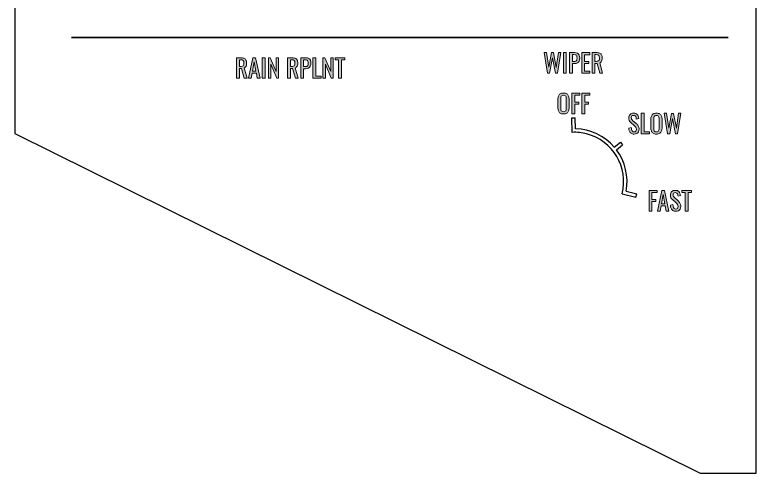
# Model space of a CAD drawing. Header units: inches. Extents: x 145 to 467, y 0 to 792.
# Drawn here: x 145.1 to 466.9, y -0.1 to 198.9 of the extents above; entities that cross this region are included whole.
import ezdxf

# ---------------------------------------------------------------- set-up
doc = ezdxf.new("R2010")
doc.units = ezdxf.units.IN
doc.header["$MEASUREMENT"] = 0
doc.layers.add('EVAC_Holes v5_0', color=7, linetype='Continuous')

# ---------------------------------------------------------------- blocks, each defined once
blk = doc.blocks.new('block 2')
at = {"layer": 'EVAC_Holes v5_0', "color": 7, "lineweight": 25}
blk.add_lwpolyline([(466.86, -0.08), (466.86, 792.08)], dxfattribs=at)
blk = doc.blocks.new('block 3')
at = {"layer": 'EVAC_Holes v5_0', "color": 7, "lineweight": 25}
blk.add_lwpolyline([(442.53, -0.08), (466.86, -0.08)], dxfattribs=at)
blk = doc.blocks.new('block 6')
at = {"layer": 'EVAC_Holes v5_0', "color": 7, "lineweight": 25}
blk.add_lwpolyline([(145.14, 147.4), (442.53, -0.08)], dxfattribs=at)
blk = doc.blocks.new('block 52')
at = {"layer": 'EVAC_Holes v5_0', "color": 7, "lineweight": 25}
blk.add_lwpolyline([(145.14, 792.08), (145.14, 147.4)], dxfattribs=at)
blk = doc.blocks.new('block 138')
at = {"layer": 'EVAC_Holes v5_0'}
h = blk.add_hatch(color=7, dxfattribs=at)
h.dxf.hatch_style = 2
edge = h.paths.add_edge_path()
edge.add_spline(control_points=[(383.25, 161), (382.65, 161), (382.17, 161.11), (381.81, 161.35), (381.45, 161.58), (381.19, 161.92), (381.04, 162.35), (380.88, 162.79), (380.81, 163.3), (380.81, 163.89), (380.81, 163.89), (380.81, 167.27), (380.81, 167.27), (380.81, 167.85), (380.88, 168.36), (381.04, 168.78), (381.2, 169.2), (381.46, 169.52), (381.81, 169.75), (382.17, 169.97), (382.65, 170.08), (383.25, 170.08), (383.85, 170.08), (384.33, 169.97), (384.68, 169.74), (385.03, 169.51), (385.28, 169.19), (385.44, 168.77), (385.6, 168.35), (385.68, 167.85), (385.68, 167.27), (385.68, 167.27), (385.68, 163.88), (385.68, 163.88), (385.68, 163.3), (385.6, 162.79), (385.44, 162.36), (385.28, 161.93), (385.03, 161.59), (384.68, 161.35), (384.33, 161.11), (383.85, 161), (383.25, 161)], knot_values=[0, 0, 0, 0, 1, 1, 1, 2, 2, 2, 3, 3, 3, 4, 4, 4, 5, 5, 5, 6, 6, 6, 7, 7, 7, 8, 8, 8, 9, 9, 9, 10, 10, 10, 11, 11, 11, 12, 12, 12, 13, 13, 13, 14, 14, 14, 14], degree=3, periodic=0)
edge = h.paths.add_edge_path()
edge.add_spline(control_points=[(383.25, 161.97), (383.58, 161.97), (383.83, 162.04), (384, 162.18), (384.16, 162.31), (384.28, 162.5), (384.34, 162.75), (384.4, 163), (384.42, 163.28), (384.42, 163.61), (384.42, 163.61), (384.42, 167.52), (384.42, 167.52), (384.42, 167.85), (384.4, 168.13), (384.34, 168.37), (384.28, 168.61), (384.16, 168.79), (384, 168.92), (383.83, 169.05), (383.58, 169.11), (383.25, 169.11), (382.92, 169.11), (382.67, 169.05), (382.49, 168.92), (382.32, 168.79), (382.21, 168.61), (382.15, 168.37), (382.09, 168.13), (382.06, 167.85), (382.06, 167.52), (382.06, 167.52), (382.06, 163.61), (382.06, 163.61), (382.06, 163.28), (382.09, 163), (382.15, 162.75), (382.21, 162.5), (382.32, 162.31), (382.49, 162.18), (382.67, 162.04), (382.92, 161.97), (383.25, 161.97)], knot_values=[0, 0, 0, 0, 1, 1, 1, 2, 2, 2, 3, 3, 3, 4, 4, 4, 5, 5, 5, 6, 6, 6, 7, 7, 7, 8, 8, 8, 9, 9, 9, 10, 10, 10, 11, 11, 11, 12, 12, 12, 13, 13, 13, 14, 14, 14, 14], degree=3, periodic=0)
h = blk.add_hatch(color=7, dxfattribs=at)
h.dxf.hatch_style = 2
h.paths.add_polyline_path([(386.9, 161.09), (386.9, 170), (390.34, 170), (390.34, 169.11), (388.14, 169.11), (388.14, 166.14), (389.85, 166.14), (389.85, 165.26), (388.14, 165.26), (388.14, 161.09)])
h = blk.add_hatch(color=7, dxfattribs=at)
h.dxf.hatch_style = 2
h.paths.add_polyline_path([(391.2, 161.09), (391.2, 170), (394.64, 170), (394.64, 169.11), (392.44, 169.11), (392.44, 166.14), (394.15, 166.14), (394.15, 165.26), (392.44, 165.26), (392.44, 161.09)])
at = {"layer": 'EVAC_Holes v5_0', "lineweight": 0}
for points in [[(386.9, 161.09), (386.9, 170), (390.34, 170), (390.34, 169.11), (388.14, 169.11), (388.14, 166.14), (389.85, 166.14), (389.85, 165.26), (388.14, 165.26), (388.14, 161.09), (386.9, 161.09)], [(391.2, 161.09), (391.2, 170), (394.64, 170), (394.64, 169.11), (392.44, 169.11), (392.44, 166.14), (394.15, 166.14), (394.15, 165.26), (392.44, 165.26), (392.44, 161.09), (391.2, 161.09)]]:
    blk.add_lwpolyline(points, dxfattribs=at)
for points in [[(383.25, 161), (382.65, 161), (382.17, 161.11), (381.81, 161.35), (381.45, 161.58), (381.19, 161.92), (381.04, 162.35), (380.88, 162.79), (380.81, 163.3), (380.81, 163.89), (380.81, 163.89), (380.81, 167.27), (380.81, 167.27), (380.81, 167.85), (380.88, 168.36), (381.04, 168.78), (381.2, 169.2), (381.46, 169.52), (381.81, 169.75), (382.17, 169.97), (382.65, 170.08), (383.25, 170.08), (383.85, 170.08), (384.33, 169.97), (384.68, 169.74), (385.03, 169.51), (385.28, 169.19), (385.44, 168.77), (385.6, 168.35), (385.68, 167.85), (385.68, 167.27), (385.68, 167.27), (385.68, 163.88), (385.68, 163.88), (385.68, 163.3), (385.6, 162.79), (385.44, 162.36), (385.28, 161.93), (385.03, 161.59), (384.68, 161.35), (384.33, 161.11), (383.85, 161), (383.25, 161)], [(383.25, 161.97), (383.58, 161.97), (383.83, 162.04), (384, 162.18), (384.16, 162.31), (384.28, 162.5), (384.34, 162.75), (384.4, 163), (384.42, 163.28), (384.42, 163.61), (384.42, 163.61), (384.42, 167.52), (384.42, 167.52), (384.42, 167.85), (384.4, 168.13), (384.34, 168.37), (384.28, 168.61), (384.16, 168.79), (384, 168.92), (383.83, 169.05), (383.58, 169.11), (383.25, 169.11), (382.92, 169.11), (382.67, 169.05), (382.49, 168.92), (382.32, 168.79), (382.21, 168.61), (382.15, 168.37), (382.09, 168.13), (382.06, 167.85), (382.06, 167.52), (382.06, 167.52), (382.06, 163.61), (382.06, 163.61), (382.06, 163.28), (382.09, 163), (382.15, 162.75), (382.21, 162.5), (382.32, 162.31), (382.49, 162.18), (382.67, 162.04), (382.92, 161.97), (383.25, 161.97)]]:
    blk.add_open_spline(points, degree=3, knots=[0, 0, 0, 0, 1, 1, 1, 2, 2, 2, 3, 3, 3, 4, 4, 4, 5, 5, 5, 6, 6, 6, 7, 7, 7, 8, 8, 8, 9, 9, 9, 10, 10, 10, 11, 11, 11, 12, 12, 12, 13, 13, 13, 14, 14, 14, 14], dxfattribs=at)
blk = doc.blocks.new('block 139')
at = {"layer": 'EVAC_Holes v5_0'}
h = blk.add_hatch(color=7, dxfattribs=at)
h.dxf.hatch_style = 2
h.paths.add_polyline_path([(376.28, 173.59), (374.83, 182.5), (375.87, 182.5), (376.82, 176.1), (378.02, 182.47), (378.9, 182.47), (380.11, 176.07), (381.05, 182.5), (382.06, 182.5), (380.63, 173.59), (379.73, 173.59), (378.48, 180.19), (377.23, 173.59)])
h = blk.add_hatch(color=7, dxfattribs=at)
h.dxf.hatch_style = 2
h.paths.add_polyline_path([(383.21, 173.59), (383.21, 182.5), (384.44, 182.5), (384.44, 173.59)])
h = blk.add_hatch(color=7, dxfattribs=at)
h.dxf.hatch_style = 2
edge = h.paths.add_edge_path()
edge.add_spline(control_points=[(385.88, 173.59), (385.88, 173.59), (385.88, 182.5), (385.88, 182.5), (385.88, 182.5), (388.09, 182.5), (388.09, 182.5), (388.62, 182.5), (389.05, 182.41), (389.37, 182.21), (389.69, 182.02), (389.92, 181.74), (390.07, 181.37), (390.21, 181), (390.29, 180.56), (390.29, 180.04), (390.29, 179.57), (390.2, 179.16), (390.04, 178.82), (389.87, 178.47), (389.63, 178.21), (389.31, 178.02), (388.99, 177.83), (388.58, 177.74), (388.1, 177.74), (388.1, 177.74), (387.12, 177.74), (387.12, 177.74), (387.12, 177.74), (387.12, 173.59), (387.12, 173.59), (387.12, 173.59), (385.88, 173.59), (385.88, 173.59)], knot_values=[0, 0, 0, 0, 1, 1, 1, 2, 2, 2, 3, 3, 3, 4, 4, 4, 5, 5, 5, 6, 6, 6, 7, 7, 7, 8, 8, 8, 9, 9, 9, 10, 10, 10, 11, 11, 11, 11], degree=3, periodic=0)
edge = h.paths.add_edge_path()
edge.add_spline(control_points=[(387.12, 178.63), (387.12, 178.63), (387.69, 178.63), (387.69, 178.63), (388.05, 178.63), (388.33, 178.67), (388.54, 178.75), (388.74, 178.83), (388.89, 178.98), (388.98, 179.18), (389.07, 179.38), (389.11, 179.66), (389.11, 180.03), (389.11, 180.46), (389.08, 180.78), (389.02, 181.01), (388.95, 181.24), (388.82, 181.39), (388.63, 181.48), (388.43, 181.57), (388.12, 181.61), (387.7, 181.61), (387.7, 181.61), (387.12, 181.61), (387.12, 181.61), (387.12, 181.61), (387.12, 178.63), (387.12, 178.63)], knot_values=[0, 0, 0, 0, 1, 1, 1, 2, 2, 2, 3, 3, 3, 4, 4, 4, 5, 5, 5, 6, 6, 6, 7, 7, 7, 8, 8, 8, 9, 9, 9, 9], degree=3, periodic=0)
h = blk.add_hatch(color=7, dxfattribs=at)
h.dxf.hatch_style = 2
h.paths.add_polyline_path([(391.16, 173.59), (391.16, 182.5), (394.61, 182.5), (394.61, 181.58), (392.4, 181.58), (392.4, 178.63), (394.19, 178.63), (394.19, 177.75), (392.4, 177.75), (392.4, 174.49), (394.63, 174.49), (394.63, 173.59)])
h = blk.add_hatch(color=7, dxfattribs=at)
h.dxf.hatch_style = 2
edge = h.paths.add_edge_path()
edge.add_spline(control_points=[(395.63, 173.59), (395.63, 173.59), (395.63, 182.5), (395.63, 182.5), (395.63, 182.5), (397.43, 182.5), (397.43, 182.5), (398.02, 182.5), (398.51, 182.43), (398.9, 182.27), (399.29, 182.11), (399.58, 181.86), (399.76, 181.51), (399.95, 181.16), (400.04, 180.7), (400.04, 180.14), (400.04, 179.79), (400.01, 179.48), (399.93, 179.2), (399.86, 178.92), (399.74, 178.68), (399.58, 178.48), (399.42, 178.29), (399.21, 178.15), (398.94, 178.06), (398.94, 178.06), (400.21, 173.59), (400.21, 173.59), (400.21, 173.59), (399.01, 173.59), (399.01, 173.59), (399.01, 173.59), (397.84, 177.77), (397.84, 177.77), (397.84, 177.77), (396.88, 177.77), (396.88, 177.77), (396.88, 177.77), (396.88, 173.59), (396.88, 173.59), (396.88, 173.59), (395.63, 173.59), (395.63, 173.59)], knot_values=[0, 0, 0, 0, 1, 1, 1, 2, 2, 2, 3, 3, 3, 4, 4, 4, 5, 5, 5, 6, 6, 6, 7, 7, 7, 8, 8, 8, 9, 9, 9, 10, 10, 10, 11, 11, 11, 12, 12, 12, 13, 13, 13, 14, 14, 14, 14], degree=3, periodic=0)
edge = h.paths.add_edge_path()
edge.add_spline(control_points=[(396.88, 178.67), (396.88, 178.67), (397.35, 178.67), (397.35, 178.67), (397.7, 178.67), (397.99, 178.71), (398.21, 178.8), (398.43, 178.89), (398.59, 179.04), (398.69, 179.25), (398.79, 179.46), (398.84, 179.76), (398.84, 180.14), (398.84, 180.66), (398.75, 181.04), (398.56, 181.27), (398.37, 181.5), (397.99, 181.61), (397.43, 181.61), (397.43, 181.61), (396.88, 181.61), (396.88, 181.61), (396.88, 181.61), (396.88, 178.67), (396.88, 178.67)], knot_values=[0, 0, 0, 0, 1, 1, 1, 2, 2, 2, 3, 3, 3, 4, 4, 4, 5, 5, 5, 6, 6, 6, 7, 7, 7, 8, 8, 8, 8], degree=3, periodic=0)
at = {"layer": 'EVAC_Holes v5_0', "lineweight": 0}
for points in [[(376.28, 173.59), (374.83, 182.5), (375.87, 182.5), (376.82, 176.1), (378.02, 182.47), (378.9, 182.47), (380.11, 176.07), (381.05, 182.5), (382.06, 182.5), (380.63, 173.59), (379.73, 173.59), (378.48, 180.19), (377.23, 173.59), (376.28, 173.59)], [(383.21, 173.59), (383.21, 182.5), (384.44, 182.5), (384.44, 173.59), (383.21, 173.59)], [(391.16, 173.59), (391.16, 182.5), (394.61, 182.5), (394.61, 181.58), (392.4, 181.58), (392.4, 178.63), (394.19, 178.63), (394.19, 177.75), (392.4, 177.75), (392.4, 174.49), (394.63, 174.49), (394.63, 173.59), (391.16, 173.59)]]:
    blk.add_lwpolyline(points, dxfattribs=at)
for points, knots in [([(385.88, 173.59), (385.88, 173.59), (385.88, 182.5), (385.88, 182.5), (385.88, 182.5), (388.09, 182.5), (388.09, 182.5), (388.62, 182.5), (389.05, 182.41), (389.37, 182.21), (389.69, 182.02), (389.92, 181.74), (390.07, 181.37), (390.21, 181), (390.29, 180.56), (390.29, 180.04), (390.29, 179.57), (390.2, 179.16), (390.04, 178.82), (389.87, 178.47), (389.63, 178.21), (389.31, 178.02), (388.99, 177.83), (388.58, 177.74), (388.1, 177.74), (388.1, 177.74), (387.12, 177.74), (387.12, 177.74), (387.12, 177.74), (387.12, 173.59), (387.12, 173.59), (387.12, 173.59), (385.88, 173.59), (385.88, 173.59)], [0, 0, 0, 0, 1, 1, 1, 2, 2, 2, 3, 3, 3, 4, 4, 4, 5, 5, 5, 6, 6, 6, 7, 7, 7, 8, 8, 8, 9, 9, 9, 10, 10, 10, 11, 11, 11, 11]), ([(387.12, 178.63), (387.12, 178.63), (387.69, 178.63), (387.69, 178.63), (388.05, 178.63), (388.33, 178.67), (388.54, 178.75), (388.74, 178.83), (388.89, 178.98), (388.98, 179.18), (389.07, 179.38), (389.11, 179.66), (389.11, 180.03), (389.11, 180.46), (389.08, 180.78), (389.02, 181.01), (388.95, 181.24), (388.82, 181.39), (388.63, 181.48), (388.43, 181.57), (388.12, 181.61), (387.7, 181.61), (387.7, 181.61), (387.12, 181.61), (387.12, 181.61), (387.12, 181.61), (387.12, 178.63), (387.12, 178.63)], [0, 0, 0, 0, 1, 1, 1, 2, 2, 2, 3, 3, 3, 4, 4, 4, 5, 5, 5, 6, 6, 6, 7, 7, 7, 8, 8, 8, 9, 9, 9, 9]), ([(395.63, 173.59), (395.63, 173.59), (395.63, 182.5), (395.63, 182.5), (395.63, 182.5), (397.43, 182.5), (397.43, 182.5), (398.02, 182.5), (398.51, 182.43), (398.9, 182.27), (399.29, 182.11), (399.58, 181.86), (399.76, 181.51), (399.95, 181.16), (400.04, 180.7), (400.04, 180.14), (400.04, 179.79), (400.01, 179.48), (399.93, 179.2), (399.86, 178.92), (399.74, 178.68), (399.58, 178.48), (399.42, 178.29), (399.21, 178.15), (398.94, 178.06), (398.94, 178.06), (400.21, 173.59), (400.21, 173.59), (400.21, 173.59), (399.01, 173.59), (399.01, 173.59), (399.01, 173.59), (397.84, 177.77), (397.84, 177.77), (397.84, 177.77), (396.88, 177.77), (396.88, 177.77), (396.88, 177.77), (396.88, 173.59), (396.88, 173.59), (396.88, 173.59), (395.63, 173.59), (395.63, 173.59)], [0, 0, 0, 0, 1, 1, 1, 2, 2, 2, 3, 3, 3, 4, 4, 4, 5, 5, 5, 6, 6, 6, 7, 7, 7, 8, 8, 8, 9, 9, 9, 10, 10, 10, 11, 11, 11, 12, 12, 12, 13, 13, 13, 14, 14, 14, 14]), ([(396.88, 178.67), (396.88, 178.67), (397.35, 178.67), (397.35, 178.67), (397.7, 178.67), (397.99, 178.71), (398.21, 178.8), (398.43, 178.89), (398.59, 179.04), (398.69, 179.25), (398.79, 179.46), (398.84, 179.76), (398.84, 180.14), (398.84, 180.66), (398.75, 181.04), (398.56, 181.27), (398.37, 181.5), (397.99, 181.61), (397.43, 181.61), (397.43, 181.61), (396.88, 181.61), (396.88, 181.61), (396.88, 181.61), (396.88, 178.67), (396.88, 178.67)], [0, 0, 0, 0, 1, 1, 1, 2, 2, 2, 3, 3, 3, 4, 4, 4, 5, 5, 5, 6, 6, 6, 7, 7, 7, 8, 8, 8, 8])]:
    blk.add_open_spline(points, degree=3, knots=knots, dxfattribs=at)
blk = doc.blocks.new('block 148')
at = {"layer": 'EVAC_Holes v5_0'}
h = blk.add_hatch(color=7, dxfattribs=at)
h.dxf.hatch_style = 2
edge = h.paths.add_edge_path()
edge.add_spline(control_points=[(413.9, 152.26), (413.39, 152.26), (412.96, 152.37), (412.62, 152.59), (412.28, 152.81), (412.02, 153.11), (411.84, 153.5), (411.67, 153.89), (411.57, 154.34), (411.54, 154.85), (411.54, 154.85), (412.64, 155.15), (412.64, 155.15), (412.66, 154.84), (412.71, 154.53), (412.79, 154.24), (412.86, 153.95), (412.99, 153.71), (413.17, 153.52), (413.34, 153.33), (413.59, 153.24), (413.9, 153.24), (414.22, 153.24), (414.47, 153.33), (414.63, 153.51), (414.8, 153.69), (414.88, 153.95), (414.88, 154.28), (414.88, 154.69), (414.79, 155.01), (414.61, 155.26), (414.42, 155.5), (414.19, 155.75), (413.91, 156), (413.91, 156), (412.42, 157.32), (412.42, 157.32), (412.12, 157.58), (411.91, 157.86), (411.77, 158.16), (411.63, 158.46), (411.56, 158.84), (411.56, 159.29), (411.56, 159.94), (411.75, 160.45), (412.12, 160.81), (412.49, 161.17), (413, 161.34), (413.65, 161.34), (414, 161.34), (414.31, 161.3), (414.58, 161.21), (414.85, 161.12), (415.07, 160.97), (415.25, 160.78), (415.43, 160.59), (415.57, 160.35), (415.68, 160.06), (415.78, 159.77), (415.86, 159.43), (415.89, 159.05), (415.89, 159.05), (414.84, 158.76), (414.84, 158.76), (414.81, 159.05), (414.77, 159.32), (414.71, 159.57), (414.64, 159.81), (414.52, 160.01), (414.36, 160.16), (414.19, 160.31), (413.96, 160.39), (413.65, 160.39), (413.34, 160.39), (413.1, 160.3), (412.93, 160.14), (412.76, 159.98), (412.67, 159.73), (412.67, 159.41), (412.67, 159.14), (412.72, 158.91), (412.81, 158.74), (412.9, 158.56), (413.05, 158.38), (413.25, 158.2), (413.25, 158.2), (414.76, 156.88), (414.76, 156.88), (415.1, 156.58), (415.39, 156.24), (415.65, 155.83), (415.91, 155.42), (416.04, 154.94), (416.04, 154.38), (416.04, 153.94), (415.94, 153.56), (415.76, 153.24), (415.58, 152.92), (415.33, 152.68), (415.01, 152.51), (414.69, 152.34), (414.32, 152.26), (413.9, 152.26)], knot_values=[0, 0, 0, 0, 1, 1, 1, 2, 2, 2, 3, 3, 3, 4, 4, 4, 5, 5, 5, 6, 6, 6, 7, 7, 7, 8, 8, 8, 9, 9, 9, 10, 10, 10, 11, 11, 11, 12, 12, 12, 13, 13, 13, 14, 14, 14, 15, 15, 15, 16, 16, 16, 17, 17, 17, 18, 18, 18, 19, 19, 19, 20, 20, 20, 21, 21, 21, 22, 22, 22, 23, 23, 23, 24, 24, 24, 25, 25, 25, 26, 26, 26, 27, 27, 27, 28, 28, 28, 29, 29, 29, 30, 30, 30, 31, 31, 31, 32, 32, 32, 33, 33, 33, 34, 34, 34, 34], degree=3, periodic=0)
h = blk.add_hatch(color=7, dxfattribs=at)
h.dxf.hatch_style = 2
h.paths.add_polyline_path([(417, 152.36), (417, 161.27), (418.25, 161.27), (418.25, 153.25), (420.52, 153.25), (420.52, 152.36)])
h = blk.add_hatch(color=7, dxfattribs=at)
h.dxf.hatch_style = 2
edge = h.paths.add_edge_path()
edge.add_spline(control_points=[(423.58, 152.26), (422.98, 152.26), (422.5, 152.38), (422.14, 152.61), (421.78, 152.85), (421.52, 153.18), (421.37, 153.62), (421.22, 154.05), (421.14, 154.56), (421.14, 155.15), (421.14, 155.15), (421.14, 158.53), (421.14, 158.53), (421.14, 159.12), (421.22, 159.62), (421.38, 160.04), (421.53, 160.46), (421.79, 160.79), (422.15, 161.01), (422.5, 161.23), (422.98, 161.34), (423.58, 161.34), (424.18, 161.34), (424.66, 161.23), (425.01, 161), (425.36, 160.78), (425.62, 160.45), (425.78, 160.04), (425.93, 159.62), (426.01, 159.12), (426.01, 158.53), (426.01, 158.53), (426.01, 155.14), (426.01, 155.14), (426.01, 154.56), (425.93, 154.06), (425.78, 153.62), (425.62, 153.19), (425.36, 152.85), (425.01, 152.62), (424.66, 152.38), (424.18, 152.26), (423.58, 152.26)], knot_values=[0, 0, 0, 0, 1, 1, 1, 2, 2, 2, 3, 3, 3, 4, 4, 4, 5, 5, 5, 6, 6, 6, 7, 7, 7, 8, 8, 8, 9, 9, 9, 10, 10, 10, 11, 11, 11, 12, 12, 12, 13, 13, 13, 14, 14, 14, 14], degree=3, periodic=0)
edge = h.paths.add_edge_path()
edge.add_spline(control_points=[(423.58, 153.24), (423.91, 153.24), (424.16, 153.31), (424.33, 153.44), (424.5, 153.58), (424.61, 153.77), (424.67, 154.01), (424.73, 154.26), (424.76, 154.55), (424.76, 154.88), (424.76, 154.88), (424.76, 158.78), (424.76, 158.78), (424.76, 159.11), (424.73, 159.4), (424.67, 159.63), (424.61, 159.87), (424.5, 160.06), (424.33, 160.18), (424.16, 160.31), (423.91, 160.38), (423.58, 160.38), (423.25, 160.38), (423, 160.31), (422.83, 160.18), (422.66, 160.06), (422.54, 159.87), (422.48, 159.63), (422.42, 159.4), (422.39, 159.11), (422.39, 158.78), (422.39, 158.78), (422.39, 154.88), (422.39, 154.88), (422.39, 154.55), (422.42, 154.26), (422.48, 154.01), (422.54, 153.77), (422.66, 153.58), (422.83, 153.44), (423, 153.31), (423.25, 153.24), (423.58, 153.24)], knot_values=[0, 0, 0, 0, 1, 1, 1, 2, 2, 2, 3, 3, 3, 4, 4, 4, 5, 5, 5, 6, 6, 6, 7, 7, 7, 8, 8, 8, 9, 9, 9, 10, 10, 10, 11, 11, 11, 12, 12, 12, 13, 13, 13, 14, 14, 14, 14], degree=3, periodic=0)
h = blk.add_hatch(color=7, dxfattribs=at)
h.dxf.hatch_style = 2
h.paths.add_polyline_path([(428.39, 152.36), (426.94, 161.27), (427.97, 161.27), (428.93, 154.87), (430.13, 161.23), (431.01, 161.23), (432.22, 154.83), (433.15, 161.27), (434.16, 161.27), (432.73, 152.36), (431.83, 152.36), (430.59, 158.96), (429.33, 152.36)])
at = {"layer": 'EVAC_Holes v5_0', "lineweight": 0}
for points in [[(417, 152.36), (417, 161.27), (418.25, 161.27), (418.25, 153.25), (420.52, 153.25), (420.52, 152.36), (417, 152.36)], [(428.39, 152.36), (426.94, 161.27), (427.97, 161.27), (428.93, 154.87), (430.13, 161.23), (431.01, 161.23), (432.22, 154.83), (433.15, 161.27), (434.16, 161.27), (432.73, 152.36), (431.83, 152.36), (430.59, 158.96), (429.33, 152.36), (428.39, 152.36)]]:
    blk.add_lwpolyline(points, dxfattribs=at)
for points, knots in [([(413.9, 152.26), (413.39, 152.26), (412.96, 152.37), (412.62, 152.59), (412.28, 152.81), (412.02, 153.11), (411.84, 153.5), (411.67, 153.89), (411.57, 154.34), (411.54, 154.85), (411.54, 154.85), (412.64, 155.15), (412.64, 155.15), (412.66, 154.84), (412.71, 154.53), (412.79, 154.24), (412.86, 153.95), (412.99, 153.71), (413.17, 153.52), (413.34, 153.33), (413.59, 153.24), (413.9, 153.24), (414.22, 153.24), (414.47, 153.33), (414.63, 153.51), (414.8, 153.69), (414.88, 153.95), (414.88, 154.28), (414.88, 154.69), (414.79, 155.01), (414.61, 155.26), (414.42, 155.5), (414.19, 155.75), (413.91, 156), (413.91, 156), (412.42, 157.32), (412.42, 157.32), (412.12, 157.58), (411.91, 157.86), (411.77, 158.16), (411.63, 158.46), (411.56, 158.84), (411.56, 159.29), (411.56, 159.94), (411.75, 160.45), (412.12, 160.81), (412.49, 161.17), (413, 161.34), (413.65, 161.34), (414, 161.34), (414.31, 161.3), (414.58, 161.21), (414.85, 161.12), (415.07, 160.97), (415.25, 160.78), (415.43, 160.59), (415.57, 160.35), (415.68, 160.06), (415.78, 159.77), (415.86, 159.43), (415.89, 159.05), (415.89, 159.05), (414.84, 158.76), (414.84, 158.76), (414.81, 159.05), (414.77, 159.32), (414.71, 159.57), (414.64, 159.81), (414.52, 160.01), (414.36, 160.16), (414.19, 160.31), (413.96, 160.39), (413.65, 160.39), (413.34, 160.39), (413.1, 160.3), (412.93, 160.14), (412.76, 159.98), (412.67, 159.73), (412.67, 159.41), (412.67, 159.14), (412.72, 158.91), (412.81, 158.74), (412.9, 158.56), (413.05, 158.38), (413.25, 158.2), (413.25, 158.2), (414.76, 156.88), (414.76, 156.88), (415.1, 156.58), (415.39, 156.24), (415.65, 155.83), (415.91, 155.42), (416.04, 154.94), (416.04, 154.38), (416.04, 153.94), (415.94, 153.56), (415.76, 153.24), (415.58, 152.92), (415.33, 152.68), (415.01, 152.51), (414.69, 152.34), (414.32, 152.26), (413.9, 152.26)], [0, 0, 0, 0, 1, 1, 1, 2, 2, 2, 3, 3, 3, 4, 4, 4, 5, 5, 5, 6, 6, 6, 7, 7, 7, 8, 8, 8, 9, 9, 9, 10, 10, 10, 11, 11, 11, 12, 12, 12, 13, 13, 13, 14, 14, 14, 15, 15, 15, 16, 16, 16, 17, 17, 17, 18, 18, 18, 19, 19, 19, 20, 20, 20, 21, 21, 21, 22, 22, 22, 23, 23, 23, 24, 24, 24, 25, 25, 25, 26, 26, 26, 27, 27, 27, 28, 28, 28, 29, 29, 29, 30, 30, 30, 31, 31, 31, 32, 32, 32, 33, 33, 33, 34, 34, 34, 34]), ([(423.58, 152.26), (422.98, 152.26), (422.5, 152.38), (422.14, 152.61), (421.78, 152.85), (421.52, 153.18), (421.37, 153.62), (421.22, 154.05), (421.14, 154.56), (421.14, 155.15), (421.14, 155.15), (421.14, 158.53), (421.14, 158.53), (421.14, 159.12), (421.22, 159.62), (421.38, 160.04), (421.53, 160.46), (421.79, 160.79), (422.15, 161.01), (422.5, 161.23), (422.98, 161.34), (423.58, 161.34), (424.18, 161.34), (424.66, 161.23), (425.01, 161), (425.36, 160.78), (425.62, 160.45), (425.78, 160.04), (425.93, 159.62), (426.01, 159.12), (426.01, 158.53), (426.01, 158.53), (426.01, 155.14), (426.01, 155.14), (426.01, 154.56), (425.93, 154.06), (425.78, 153.62), (425.62, 153.19), (425.36, 152.85), (425.01, 152.62), (424.66, 152.38), (424.18, 152.26), (423.58, 152.26)], [0, 0, 0, 0, 1, 1, 1, 2, 2, 2, 3, 3, 3, 4, 4, 4, 5, 5, 5, 6, 6, 6, 7, 7, 7, 8, 8, 8, 9, 9, 9, 10, 10, 10, 11, 11, 11, 12, 12, 12, 13, 13, 13, 14, 14, 14, 14]), ([(423.58, 153.24), (423.91, 153.24), (424.16, 153.31), (424.33, 153.44), (424.5, 153.58), (424.61, 153.77), (424.67, 154.01), (424.73, 154.26), (424.76, 154.55), (424.76, 154.88), (424.76, 154.88), (424.76, 158.78), (424.76, 158.78), (424.76, 159.11), (424.73, 159.4), (424.67, 159.63), (424.61, 159.87), (424.5, 160.06), (424.33, 160.18), (424.16, 160.31), (423.91, 160.38), (423.58, 160.38), (423.25, 160.38), (423, 160.31), (422.83, 160.18), (422.66, 160.06), (422.54, 159.87), (422.48, 159.63), (422.42, 159.4), (422.39, 159.11), (422.39, 158.78), (422.39, 158.78), (422.39, 154.88), (422.39, 154.88), (422.39, 154.55), (422.42, 154.26), (422.48, 154.01), (422.54, 153.77), (422.66, 153.58), (422.83, 153.44), (423, 153.31), (423.25, 153.24), (423.58, 153.24)], [0, 0, 0, 0, 1, 1, 1, 2, 2, 2, 3, 3, 3, 4, 4, 4, 5, 5, 5, 6, 6, 6, 7, 7, 7, 8, 8, 8, 9, 9, 9, 10, 10, 10, 11, 11, 11, 12, 12, 12, 13, 13, 13, 14, 14, 14, 14])]:
    blk.add_open_spline(points, degree=3, knots=knots, dxfattribs=at)
blk = doc.blocks.new('block 149')
at = {"layer": 'EVAC_Holes v5_0'}
h = blk.add_hatch(color=7, dxfattribs=at)
h.dxf.hatch_style = 2
edge = h.paths.add_edge_path()
edge.add_spline(control_points=[(241.33, 171.36), (241.33, 171.36), (241.33, 180.27), (241.33, 180.27), (241.33, 180.27), (243.12, 180.27), (243.12, 180.27), (243.71, 180.27), (244.2, 180.19), (244.59, 180.03), (244.98, 179.87), (245.27, 179.62), (245.46, 179.27), (245.64, 178.92), (245.74, 178.47), (245.74, 177.9), (245.74, 177.56), (245.7, 177.24), (245.63, 176.96), (245.55, 176.68), (245.44, 176.44), (245.27, 176.25), (245.11, 176.05), (244.9, 175.91), (244.64, 175.82), (244.64, 175.82), (245.9, 171.36), (245.9, 171.36), (245.9, 171.36), (244.7, 171.36), (244.7, 171.36), (244.7, 171.36), (243.54, 175.54), (243.54, 175.54), (243.54, 175.54), (242.57, 175.54), (242.57, 175.54), (242.57, 175.54), (242.57, 171.36), (242.57, 171.36), (242.57, 171.36), (241.33, 171.36), (241.33, 171.36)], knot_values=[0, 0, 0, 0, 1, 1, 1, 2, 2, 2, 3, 3, 3, 4, 4, 4, 5, 5, 5, 6, 6, 6, 7, 7, 7, 8, 8, 8, 9, 9, 9, 10, 10, 10, 11, 11, 11, 12, 12, 12, 13, 13, 13, 14, 14, 14, 14], degree=3, periodic=0)
edge = h.paths.add_edge_path()
edge.add_spline(control_points=[(242.57, 176.43), (242.57, 176.43), (243.04, 176.43), (243.04, 176.43), (243.39, 176.43), (243.68, 176.47), (243.9, 176.56), (244.12, 176.65), (244.28, 176.8), (244.38, 177.01), (244.49, 177.22), (244.54, 177.52), (244.54, 177.9), (244.54, 178.42), (244.44, 178.8), (244.25, 179.03), (244.06, 179.26), (243.68, 179.38), (243.12, 179.38), (243.12, 179.38), (242.57, 179.38), (242.57, 179.38), (242.57, 179.38), (242.57, 176.43), (242.57, 176.43)], knot_values=[0, 0, 0, 0, 1, 1, 1, 2, 2, 2, 3, 3, 3, 4, 4, 4, 5, 5, 5, 6, 6, 6, 7, 7, 7, 8, 8, 8, 8], degree=3, periodic=0)
h = blk.add_hatch(color=7, dxfattribs=at)
h.dxf.hatch_style = 2
h.paths.add_polyline_path([(246.55, 171.36), (248.44, 180.27), (249.64, 180.27), (251.54, 171.36), (250.37, 171.36), (249.96, 173.6), (248.15, 173.6), (247.72, 171.36)])
h.paths.add_polyline_path([(248.31, 174.49), (249.8, 174.49), (249.05, 178.51)])
h = blk.add_hatch(color=7, dxfattribs=at)
h.dxf.hatch_style = 2
h.paths.add_polyline_path([(252.51, 171.36), (252.51, 180.27), (253.73, 180.27), (253.73, 171.36)])
h = blk.add_hatch(color=7, dxfattribs=at)
h.dxf.hatch_style = 2
h.paths.add_polyline_path([(255.17, 171.36), (255.17, 180.27), (256.02, 180.27), (258.55, 174.35), (258.55, 180.27), (259.58, 180.27), (259.58, 171.36), (258.79, 171.36), (256.23, 177.44), (256.23, 171.36)])
h = blk.add_hatch(color=7, dxfattribs=at)
h.dxf.hatch_style = 2
edge = h.paths.add_edge_path()
edge.add_spline(control_points=[(263.5, 171.36), (263.5, 171.36), (263.5, 180.27), (263.5, 180.27), (263.5, 180.27), (265.29, 180.27), (265.29, 180.27), (265.89, 180.27), (266.38, 180.19), (266.77, 180.03), (267.16, 179.87), (267.44, 179.62), (267.63, 179.27), (267.82, 178.92), (267.91, 178.47), (267.91, 177.9), (267.91, 177.56), (267.88, 177.24), (267.8, 176.96), (267.73, 176.68), (267.61, 176.44), (267.45, 176.25), (267.29, 176.05), (267.08, 175.91), (266.81, 175.82), (266.81, 175.82), (268.08, 171.36), (268.08, 171.36), (268.08, 171.36), (266.88, 171.36), (266.88, 171.36), (266.88, 171.36), (265.71, 175.54), (265.71, 175.54), (265.71, 175.54), (264.74, 175.54), (264.74, 175.54), (264.74, 175.54), (264.74, 171.36), (264.74, 171.36), (264.74, 171.36), (263.5, 171.36), (263.5, 171.36)], knot_values=[0, 0, 0, 0, 1, 1, 1, 2, 2, 2, 3, 3, 3, 4, 4, 4, 5, 5, 5, 6, 6, 6, 7, 7, 7, 8, 8, 8, 9, 9, 9, 10, 10, 10, 11, 11, 11, 12, 12, 12, 13, 13, 13, 14, 14, 14, 14], degree=3, periodic=0)
edge = h.paths.add_edge_path()
edge.add_spline(control_points=[(264.74, 176.43), (264.74, 176.43), (265.22, 176.43), (265.22, 176.43), (265.57, 176.43), (265.85, 176.47), (266.08, 176.56), (266.29, 176.65), (266.46, 176.8), (266.56, 177.01), (266.66, 177.22), (266.71, 177.52), (266.71, 177.9), (266.71, 178.42), (266.62, 178.8), (266.43, 179.03), (266.24, 179.26), (265.86, 179.38), (265.29, 179.38), (265.29, 179.38), (264.74, 179.38), (264.74, 179.38), (264.74, 179.38), (264.74, 176.43), (264.74, 176.43)], knot_values=[0, 0, 0, 0, 1, 1, 1, 2, 2, 2, 3, 3, 3, 4, 4, 4, 5, 5, 5, 6, 6, 6, 7, 7, 7, 8, 8, 8, 8], degree=3, periodic=0)
h = blk.add_hatch(color=7, dxfattribs=at)
h.dxf.hatch_style = 2
edge = h.paths.add_edge_path()
edge.add_spline(control_points=[(269.21, 171.36), (269.21, 171.36), (269.21, 180.27), (269.21, 180.27), (269.21, 180.27), (271.42, 180.27), (271.42, 180.27), (271.96, 180.27), (272.38, 180.17), (272.7, 179.98), (273.02, 179.78), (273.25, 179.5), (273.4, 179.13), (273.55, 178.77), (273.62, 178.32), (273.62, 177.8), (273.62, 177.33), (273.54, 176.93), (273.37, 176.58), (273.21, 176.24), (272.96, 175.97), (272.64, 175.79), (272.32, 175.6), (271.92, 175.5), (271.43, 175.5), (271.43, 175.5), (270.45, 175.5), (270.45, 175.5), (270.45, 175.5), (270.45, 171.36), (270.45, 171.36), (270.45, 171.36), (269.21, 171.36), (269.21, 171.36)], knot_values=[0, 0, 0, 0, 1, 1, 1, 2, 2, 2, 3, 3, 3, 4, 4, 4, 5, 5, 5, 6, 6, 6, 7, 7, 7, 8, 8, 8, 9, 9, 9, 10, 10, 10, 11, 11, 11, 11], degree=3, periodic=0)
edge = h.paths.add_edge_path()
edge.add_spline(control_points=[(270.45, 176.4), (270.45, 176.4), (271.02, 176.4), (271.02, 176.4), (271.38, 176.4), (271.67, 176.44), (271.87, 176.52), (272.08, 176.6), (272.22, 176.74), (272.31, 176.94), (272.4, 177.14), (272.44, 177.43), (272.44, 177.79), (272.44, 178.22), (272.41, 178.54), (272.35, 178.77), (272.29, 179), (272.16, 179.16), (271.96, 179.25), (271.76, 179.33), (271.45, 179.38), (271.04, 179.38), (271.04, 179.38), (270.45, 179.38), (270.45, 179.38), (270.45, 179.38), (270.45, 176.4), (270.45, 176.4)], knot_values=[0, 0, 0, 0, 1, 1, 1, 2, 2, 2, 3, 3, 3, 4, 4, 4, 5, 5, 5, 6, 6, 6, 7, 7, 7, 8, 8, 8, 9, 9, 9, 9], degree=3, periodic=0)
h = blk.add_hatch(color=7, dxfattribs=at)
h.dxf.hatch_style = 2
h.paths.add_polyline_path([(274.49, 171.36), (274.49, 180.27), (275.73, 180.27), (275.73, 172.25), (278.01, 172.25), (278.01, 171.36)])
h = blk.add_hatch(color=7, dxfattribs=at)
h.dxf.hatch_style = 2
h.paths.add_polyline_path([(278.86, 171.36), (278.86, 180.27), (279.7, 180.27), (282.23, 174.35), (282.23, 180.27), (283.27, 180.27), (283.27, 171.36), (282.48, 171.36), (279.91, 177.44), (279.91, 171.36)])
h = blk.add_hatch(color=7, dxfattribs=at)
h.dxf.hatch_style = 2
h.paths.add_polyline_path([(285.64, 171.36), (285.64, 179.34), (284.14, 179.34), (284.14, 180.27), (288.35, 180.27), (288.35, 179.34), (286.89, 179.34), (286.89, 171.36)])
at = {"layer": 'EVAC_Holes v5_0', "lineweight": 0}
for points in [[(246.55, 171.36), (248.44, 180.27), (249.64, 180.27), (251.54, 171.36), (250.37, 171.36), (249.96, 173.6), (248.15, 173.6), (247.72, 171.36), (246.55, 171.36)], [(252.51, 171.36), (252.51, 180.27), (253.73, 180.27), (253.73, 171.36), (252.51, 171.36)], [(255.17, 171.36), (255.17, 180.27), (256.02, 180.27), (258.55, 174.35), (258.55, 180.27), (259.58, 180.27), (259.58, 171.36), (258.79, 171.36), (256.23, 177.44), (256.23, 171.36), (255.17, 171.36)], [(274.49, 171.36), (274.49, 180.27), (275.73, 180.27), (275.73, 172.25), (278.01, 172.25), (278.01, 171.36), (274.49, 171.36)], [(278.86, 171.36), (278.86, 180.27), (279.7, 180.27), (282.23, 174.35), (282.23, 180.27), (283.27, 180.27), (283.27, 171.36), (282.48, 171.36), (279.91, 177.44), (279.91, 171.36), (278.86, 171.36)], [(285.64, 171.36), (285.64, 179.34), (284.14, 179.34), (284.14, 180.27), (288.35, 180.27), (288.35, 179.34), (286.89, 179.34), (286.89, 171.36), (285.64, 171.36)], [(248.31, 174.49), (249.8, 174.49), (249.05, 178.51), (248.31, 174.49)]]:
    blk.add_lwpolyline(points, dxfattribs=at)
for points, knots in [([(241.33, 171.36), (241.33, 171.36), (241.33, 180.27), (241.33, 180.27), (241.33, 180.27), (243.12, 180.27), (243.12, 180.27), (243.71, 180.27), (244.2, 180.19), (244.59, 180.03), (244.98, 179.87), (245.27, 179.62), (245.46, 179.27), (245.64, 178.92), (245.74, 178.47), (245.74, 177.9), (245.74, 177.56), (245.7, 177.24), (245.63, 176.96), (245.55, 176.68), (245.44, 176.44), (245.27, 176.25), (245.11, 176.05), (244.9, 175.91), (244.64, 175.82), (244.64, 175.82), (245.9, 171.36), (245.9, 171.36), (245.9, 171.36), (244.7, 171.36), (244.7, 171.36), (244.7, 171.36), (243.54, 175.54), (243.54, 175.54), (243.54, 175.54), (242.57, 175.54), (242.57, 175.54), (242.57, 175.54), (242.57, 171.36), (242.57, 171.36), (242.57, 171.36), (241.33, 171.36), (241.33, 171.36)], [0, 0, 0, 0, 1, 1, 1, 2, 2, 2, 3, 3, 3, 4, 4, 4, 5, 5, 5, 6, 6, 6, 7, 7, 7, 8, 8, 8, 9, 9, 9, 10, 10, 10, 11, 11, 11, 12, 12, 12, 13, 13, 13, 14, 14, 14, 14]), ([(263.5, 171.36), (263.5, 171.36), (263.5, 180.27), (263.5, 180.27), (263.5, 180.27), (265.29, 180.27), (265.29, 180.27), (265.89, 180.27), (266.38, 180.19), (266.77, 180.03), (267.16, 179.87), (267.44, 179.62), (267.63, 179.27), (267.82, 178.92), (267.91, 178.47), (267.91, 177.9), (267.91, 177.56), (267.88, 177.24), (267.8, 176.96), (267.73, 176.68), (267.61, 176.44), (267.45, 176.25), (267.29, 176.05), (267.08, 175.91), (266.81, 175.82), (266.81, 175.82), (268.08, 171.36), (268.08, 171.36), (268.08, 171.36), (266.88, 171.36), (266.88, 171.36), (266.88, 171.36), (265.71, 175.54), (265.71, 175.54), (265.71, 175.54), (264.74, 175.54), (264.74, 175.54), (264.74, 175.54), (264.74, 171.36), (264.74, 171.36), (264.74, 171.36), (263.5, 171.36), (263.5, 171.36)], [0, 0, 0, 0, 1, 1, 1, 2, 2, 2, 3, 3, 3, 4, 4, 4, 5, 5, 5, 6, 6, 6, 7, 7, 7, 8, 8, 8, 9, 9, 9, 10, 10, 10, 11, 11, 11, 12, 12, 12, 13, 13, 13, 14, 14, 14, 14]), ([(269.21, 171.36), (269.21, 171.36), (269.21, 180.27), (269.21, 180.27), (269.21, 180.27), (271.42, 180.27), (271.42, 180.27), (271.96, 180.27), (272.38, 180.17), (272.7, 179.98), (273.02, 179.78), (273.25, 179.5), (273.4, 179.13), (273.55, 178.77), (273.62, 178.32), (273.62, 177.8), (273.62, 177.33), (273.54, 176.93), (273.37, 176.58), (273.21, 176.24), (272.96, 175.97), (272.64, 175.79), (272.32, 175.6), (271.92, 175.5), (271.43, 175.5), (271.43, 175.5), (270.45, 175.5), (270.45, 175.5), (270.45, 175.5), (270.45, 171.36), (270.45, 171.36), (270.45, 171.36), (269.21, 171.36), (269.21, 171.36)], [0, 0, 0, 0, 1, 1, 1, 2, 2, 2, 3, 3, 3, 4, 4, 4, 5, 5, 5, 6, 6, 6, 7, 7, 7, 8, 8, 8, 9, 9, 9, 10, 10, 10, 11, 11, 11, 11]), ([(242.57, 176.43), (242.57, 176.43), (243.04, 176.43), (243.04, 176.43), (243.39, 176.43), (243.68, 176.47), (243.9, 176.56), (244.12, 176.65), (244.28, 176.8), (244.38, 177.01), (244.49, 177.22), (244.54, 177.52), (244.54, 177.9), (244.54, 178.42), (244.44, 178.8), (244.25, 179.03), (244.06, 179.26), (243.68, 179.38), (243.12, 179.38), (243.12, 179.38), (242.57, 179.38), (242.57, 179.38), (242.57, 179.38), (242.57, 176.43), (242.57, 176.43)], [0, 0, 0, 0, 1, 1, 1, 2, 2, 2, 3, 3, 3, 4, 4, 4, 5, 5, 5, 6, 6, 6, 7, 7, 7, 8, 8, 8, 8]), ([(264.74, 176.43), (264.74, 176.43), (265.22, 176.43), (265.22, 176.43), (265.57, 176.43), (265.85, 176.47), (266.08, 176.56), (266.29, 176.65), (266.46, 176.8), (266.56, 177.01), (266.66, 177.22), (266.71, 177.52), (266.71, 177.9), (266.71, 178.42), (266.62, 178.8), (266.43, 179.03), (266.24, 179.26), (265.86, 179.38), (265.29, 179.38), (265.29, 179.38), (264.74, 179.38), (264.74, 179.38), (264.74, 179.38), (264.74, 176.43), (264.74, 176.43)], [0, 0, 0, 0, 1, 1, 1, 2, 2, 2, 3, 3, 3, 4, 4, 4, 5, 5, 5, 6, 6, 6, 7, 7, 7, 8, 8, 8, 8]), ([(270.45, 176.4), (270.45, 176.4), (271.02, 176.4), (271.02, 176.4), (271.38, 176.4), (271.67, 176.44), (271.87, 176.52), (272.08, 176.6), (272.22, 176.74), (272.31, 176.94), (272.4, 177.14), (272.44, 177.43), (272.44, 177.79), (272.44, 178.22), (272.41, 178.54), (272.35, 178.77), (272.29, 179), (272.16, 179.16), (271.96, 179.25), (271.76, 179.33), (271.45, 179.38), (271.04, 179.38), (271.04, 179.38), (270.45, 179.38), (270.45, 179.38), (270.45, 179.38), (270.45, 176.4), (270.45, 176.4)], [0, 0, 0, 0, 1, 1, 1, 2, 2, 2, 3, 3, 3, 4, 4, 4, 5, 5, 5, 6, 6, 6, 7, 7, 7, 8, 8, 8, 9, 9, 9, 9])]:
    blk.add_open_spline(points, degree=3, knots=knots, dxfattribs=at)
blk = doc.blocks.new('block 150')
at = {"layer": 'EVAC_Holes v5_0'}
h = blk.add_hatch(color=7, dxfattribs=at)
h.dxf.hatch_style = 2
h.paths.add_polyline_path([(420.4, 118.86), (420.4, 127.77), (423.84, 127.77), (423.84, 126.88), (421.64, 126.88), (421.64, 123.91), (423.34, 123.91), (423.34, 123.03), (421.64, 123.03), (421.64, 118.86)])
h = blk.add_hatch(color=7, dxfattribs=at)
h.dxf.hatch_style = 2
h.paths.add_polyline_path([(424.01, 118.86), (425.91, 127.77), (427.11, 127.77), (429.01, 118.86), (427.83, 118.86), (427.42, 121.1), (425.61, 121.1), (425.18, 118.86)])
h.paths.add_polyline_path([(425.78, 121.99), (427.26, 121.99), (426.51, 126.01)])
h = blk.add_hatch(color=7, dxfattribs=at)
h.dxf.hatch_style = 2
edge = h.paths.add_edge_path()
edge.add_spline(control_points=[(432.01, 118.76), (431.5, 118.76), (431.07, 118.87), (430.73, 119.09), (430.39, 119.31), (430.13, 119.61), (429.96, 120), (429.78, 120.39), (429.68, 120.84), (429.65, 121.35), (429.65, 121.35), (430.75, 121.65), (430.75, 121.65), (430.77, 121.34), (430.82, 121.03), (430.9, 120.74), (430.97, 120.45), (431.1, 120.21), (431.28, 120.02), (431.45, 119.83), (431.7, 119.74), (432.01, 119.74), (432.33, 119.74), (432.58, 119.83), (432.74, 120.01), (432.91, 120.19), (432.99, 120.45), (432.99, 120.78), (432.99, 121.19), (432.9, 121.51), (432.72, 121.76), (432.53, 122), (432.3, 122.25), (432.02, 122.5), (432.02, 122.5), (430.53, 123.82), (430.53, 123.82), (430.23, 124.08), (430.02, 124.36), (429.88, 124.66), (429.74, 124.96), (429.67, 125.34), (429.67, 125.79), (429.67, 126.44), (429.86, 126.95), (430.23, 127.31), (430.6, 127.67), (431.11, 127.84), (431.76, 127.84), (432.11, 127.84), (432.42, 127.8), (432.69, 127.71), (432.96, 127.62), (433.18, 127.47), (433.36, 127.28), (433.54, 127.09), (433.68, 126.85), (433.79, 126.56), (433.89, 126.27), (433.97, 125.93), (434, 125.55), (434, 125.55), (432.95, 125.26), (432.95, 125.26), (432.92, 125.55), (432.88, 125.82), (432.82, 126.07), (432.75, 126.31), (432.63, 126.51), (432.47, 126.66), (432.3, 126.81), (432.07, 126.89), (431.76, 126.89), (431.45, 126.89), (431.21, 126.8), (431.04, 126.64), (430.87, 126.48), (430.78, 126.23), (430.78, 125.91), (430.78, 125.64), (430.83, 125.41), (430.92, 125.24), (431.01, 125.06), (431.16, 124.88), (431.36, 124.7), (431.36, 124.7), (432.87, 123.38), (432.87, 123.38), (433.21, 123.08), (433.5, 122.74), (433.76, 122.33), (434.02, 121.92), (434.15, 121.44), (434.15, 120.88), (434.15, 120.44), (434.05, 120.06), (433.87, 119.74), (433.69, 119.42), (433.44, 119.18), (433.12, 119.01), (432.8, 118.84), (432.43, 118.76), (432.01, 118.76)], knot_values=[0, 0, 0, 0, 1, 1, 1, 2, 2, 2, 3, 3, 3, 4, 4, 4, 5, 5, 5, 6, 6, 6, 7, 7, 7, 8, 8, 8, 9, 9, 9, 10, 10, 10, 11, 11, 11, 12, 12, 12, 13, 13, 13, 14, 14, 14, 15, 15, 15, 16, 16, 16, 17, 17, 17, 18, 18, 18, 19, 19, 19, 20, 20, 20, 21, 21, 21, 22, 22, 22, 23, 23, 23, 24, 24, 24, 25, 25, 25, 26, 26, 26, 27, 27, 27, 28, 28, 28, 29, 29, 29, 30, 30, 30, 31, 31, 31, 32, 32, 32, 33, 33, 33, 34, 34, 34, 34], degree=3, periodic=0)
h = blk.add_hatch(color=7, dxfattribs=at)
h.dxf.hatch_style = 2
h.paths.add_polyline_path([(436.09, 118.86), (436.09, 126.84), (434.59, 126.84), (434.59, 127.77), (438.8, 127.77), (438.8, 126.84), (437.34, 126.84), (437.34, 118.86)])
at = {"layer": 'EVAC_Holes v5_0', "lineweight": 0}
for points in [[(420.4, 118.86), (420.4, 127.77), (423.84, 127.77), (423.84, 126.88), (421.64, 126.88), (421.64, 123.91), (423.34, 123.91), (423.34, 123.03), (421.64, 123.03), (421.64, 118.86), (420.4, 118.86)], [(424.01, 118.86), (425.91, 127.77), (427.11, 127.77), (429.01, 118.86), (427.83, 118.86), (427.42, 121.1), (425.61, 121.1), (425.18, 118.86), (424.01, 118.86)], [(425.78, 121.99), (427.26, 121.99), (426.51, 126.01), (425.78, 121.99)], [(436.09, 118.86), (436.09, 126.84), (434.59, 126.84), (434.59, 127.77), (438.8, 127.77), (438.8, 126.84), (437.34, 126.84), (437.34, 118.86), (436.09, 118.86)]]:
    blk.add_lwpolyline(points, dxfattribs=at)
blk.add_open_spline([(432.01, 118.76), (431.5, 118.76), (431.07, 118.87), (430.73, 119.09), (430.39, 119.31), (430.13, 119.61), (429.96, 120), (429.78, 120.39), (429.68, 120.84), (429.65, 121.35), (429.65, 121.35), (430.75, 121.65), (430.75, 121.65), (430.77, 121.34), (430.82, 121.03), (430.9, 120.74), (430.97, 120.45), (431.1, 120.21), (431.28, 120.02), (431.45, 119.83), (431.7, 119.74), (432.01, 119.74), (432.33, 119.74), (432.58, 119.83), (432.74, 120.01), (432.91, 120.19), (432.99, 120.45), (432.99, 120.78), (432.99, 121.19), (432.9, 121.51), (432.72, 121.76), (432.53, 122), (432.3, 122.25), (432.02, 122.5), (432.02, 122.5), (430.53, 123.82), (430.53, 123.82), (430.23, 124.08), (430.02, 124.36), (429.88, 124.66), (429.74, 124.96), (429.67, 125.34), (429.67, 125.79), (429.67, 126.44), (429.86, 126.95), (430.23, 127.31), (430.6, 127.67), (431.11, 127.84), (431.76, 127.84), (432.11, 127.84), (432.42, 127.8), (432.69, 127.71), (432.96, 127.62), (433.18, 127.47), (433.36, 127.28), (433.54, 127.09), (433.68, 126.85), (433.79, 126.56), (433.89, 126.27), (433.97, 125.93), (434, 125.55), (434, 125.55), (432.95, 125.26), (432.95, 125.26), (432.92, 125.55), (432.88, 125.82), (432.82, 126.07), (432.75, 126.31), (432.63, 126.51), (432.47, 126.66), (432.3, 126.81), (432.07, 126.89), (431.76, 126.89), (431.45, 126.89), (431.21, 126.8), (431.04, 126.64), (430.87, 126.48), (430.78, 126.23), (430.78, 125.91), (430.78, 125.64), (430.83, 125.41), (430.92, 125.24), (431.01, 125.06), (431.16, 124.88), (431.36, 124.7), (431.36, 124.7), (432.87, 123.38), (432.87, 123.38), (433.21, 123.08), (433.5, 122.74), (433.76, 122.33), (434.02, 121.92), (434.15, 121.44), (434.15, 120.88), (434.15, 120.44), (434.05, 120.06), (433.87, 119.74), (433.69, 119.42), (433.44, 119.18), (433.12, 119.01), (432.8, 118.84), (432.43, 118.76), (432.01, 118.76)], degree=3, knots=[0, 0, 0, 0, 1, 1, 1, 2, 2, 2, 3, 3, 3, 4, 4, 4, 5, 5, 5, 6, 6, 6, 7, 7, 7, 8, 8, 8, 9, 9, 9, 10, 10, 10, 11, 11, 11, 12, 12, 12, 13, 13, 13, 14, 14, 14, 15, 15, 15, 16, 16, 16, 17, 17, 17, 18, 18, 18, 19, 19, 19, 20, 20, 20, 21, 21, 21, 22, 22, 22, 23, 23, 23, 24, 24, 24, 25, 25, 25, 26, 26, 26, 27, 27, 27, 28, 28, 28, 29, 29, 29, 30, 30, 30, 31, 31, 31, 32, 32, 32, 33, 33, 33, 34, 34, 34, 34], dxfattribs=at)
blk = doc.blocks.new('block 165')
at = {"layer": 'EVAC_Holes v5_0', "color": 7, "lineweight": 25}
blk.add_open_spline([(408.64, 126.38), (411.57, 137.8), (404.69, 149.43), (393.27, 152.36), (391.24, 152.88), (389.15, 153.1), (387.06, 153.02)], degree=3, knots=[0, 0, 0, 0, 1, 1, 1, 2, 2, 2, 2], dxfattribs=at)
blk = doc.blocks.new('block 166')
at = {"layer": 'EVAC_Holes v5_0', "color": 7, "lineweight": 25}
blk.add_open_spline([(410.42, 127.47), (411.61, 133.8), (410.07, 140.34), (406.18, 145.48)], degree=3, dxfattribs=at)
blk = doc.blocks.new('block 167')
at = {"layer": 'EVAC_Holes v5_0', "color": 7, "lineweight": 25}
blk.add_open_spline([(405.24, 146.64), (401.02, 151.51), (394.94, 154.38), (388.5, 154.53)], degree=3, dxfattribs=at)
blk = doc.blocks.new('block 168')
at = {"layer": 'EVAC_Holes v5_0', "color": 7, "lineweight": 25}
blk.add_lwpolyline([(387.06, 153.02), (386.8, 159.25)], dxfattribs=at)
blk = doc.blocks.new('block 169')
at = {"layer": 'EVAC_Holes v5_0', "color": 7, "lineweight": 25}
blk.add_lwpolyline([(388.5, 154.53), (388.3, 159.31)], dxfattribs=at)
blk = doc.blocks.new('block 170')
at = {"layer": 'EVAC_Holes v5_0', "color": 7, "lineweight": 25}
blk.add_lwpolyline([(386.8, 159.25), (388.3, 159.31)], dxfattribs=at)
blk = doc.blocks.new('block 171')
at = {"layer": 'EVAC_Holes v5_0', "color": 7, "lineweight": 25}
blk.add_lwpolyline([(408.64, 126.38), (414.68, 124.83)], dxfattribs=at)
blk = doc.blocks.new('block 172')
at = {"layer": 'EVAC_Holes v5_0', "color": 7, "lineweight": 25}
blk.add_lwpolyline([(410.42, 127.47), (415.05, 126.28)], dxfattribs=at)
blk = doc.blocks.new('block 173')
at = {"layer": 'EVAC_Holes v5_0', "color": 7, "lineweight": 25}
blk.add_lwpolyline([(414.68, 124.83), (415.05, 126.28)], dxfattribs=at)
blk = doc.blocks.new('block 174')
at = {"layer": 'EVAC_Holes v5_0', "color": 7, "lineweight": 25}
blk.add_lwpolyline([(405.24, 146.64), (407.91, 148.81)], dxfattribs=at)
blk = doc.blocks.new('block 175')
at = {"layer": 'EVAC_Holes v5_0', "color": 7, "lineweight": 25}
blk.add_lwpolyline([(406.18, 145.48), (408.86, 147.64)], dxfattribs=at)
blk = doc.blocks.new('block 176')
at = {"layer": 'EVAC_Holes v5_0', "color": 7, "lineweight": 25}
blk.add_lwpolyline([(407.91, 148.81), (408.86, 147.64)], dxfattribs=at)

msp = doc.modelspace()

# ---------------------------------------------------------------- linework, layer by layer
at = {"layer": 'EVAC_Holes v5_0', "color": 7, "lineweight": 35}
msp.add_lwpolyline([(454.7, 189), (169.69, 189)], dxfattribs=at)

# ---------------------------------------------------------------- block references
at = {"layer": 'EVAC_Holes v5_0'}
for name, p in [('block 52', (0, 0)), ('block 2', (0, 0)), ('block 149', (0, 0)), ('block 139', (0, 0)), ('block 138', (0, -5.15)), ('block 148', (0, -5.15)), ('block 170', (0, -5.15)), ('block 168', (0, -5.15)), ('block 169', (0, -5.15)), ('block 167', (0, -5.15)), ('block 6', (0, 0)), ('block 165', (0, -5.15)), ('block 174', (0, -5.15)), ('block 175', (0, -5.15)), ('block 176', (0, -5.15)), ('block 166', (0, -5.15)), ('block 172', (0, -5.15)), ('block 150', (0, -5.15)), ('block 171', (0, -5.15)), ('block 173', (0, -5.15)), ('block 3', (0, 0))]:
    msp.add_blockref(name, p, dxfattribs=at)

doc.saveas('drawing.dxf')
